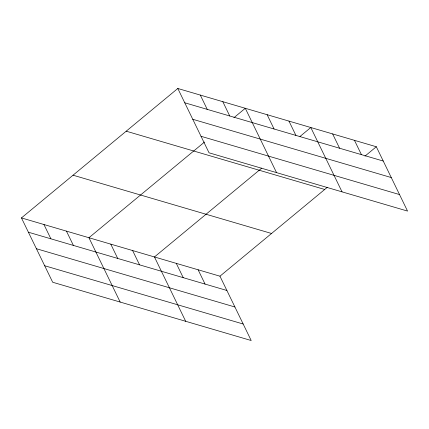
<?xml version="1.0" encoding="UTF-8"?>
<svg xmlns="http://www.w3.org/2000/svg" width="429" height="429" viewBox="0 0 429 429"><rect width="100%" height="100%" fill="white"/><g stroke="black" fill="none" stroke-linecap="round" stroke-linejoin="round"><path stroke-width="0.64" d="M21.45 217.916L219.954 276.19L251.196 340.524L52.687 282.25L21.45 217.916L177.804 88.476L376.313 146.75L407.55 211.084L209.046 152.81L177.804 88.476M204.536 142.031L88.942 237.73L120.179 302.064M233.944 117.685L245.297 108.29L276.539 172.624M261.787 168.098L154.451 256.96L185.687 321.294M299.968 136.486L310.805 127.52L342.042 191.854M219.954 276.19L327.295 187.328M364.961 156.145L376.313 146.75M184.749 102.772L383.253 161.047M192.766 119.283L391.269 177.558M201.024 136.299L399.533 194.573M126.206 131.188L324.715 189.468M73.048 175.198L271.552 233.478M28.389 232.212L226.898 290.487M36.411 248.723L234.915 306.998M44.67 265.739L243.179 324.013M354.477 140.337L361.416 154.633M332.641 133.928L339.58 148.225M288.969 121.107L295.908 135.403M267.133 114.699L274.072 128.995M222.801 101.684L229.74 115.98M200.3 95.077L207.245 109.374M198.118 269.782L205.062 284.078M176.287 263.368L183.226 277.665M132.615 250.552L139.554 264.843M110.779 244.139L117.718 258.435M66.447 231.124L73.386 245.42M43.946 224.523L50.89 238.814"/></g></svg>
